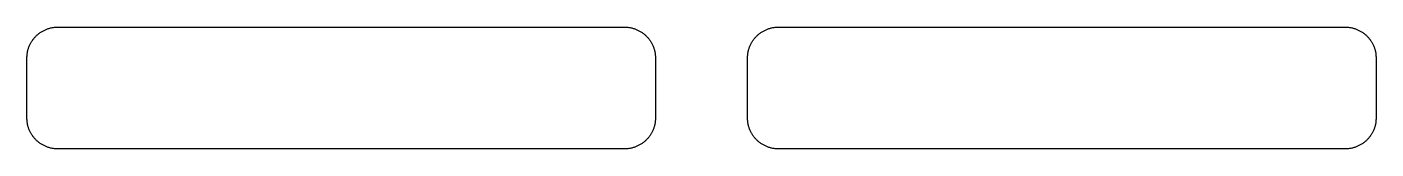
# Model space of a CAD drawing. Extents: x -1000 to 1000, y -1450 to 1450.
# Drawn here: x -33 to 550, y -390 to -337 of the extents above; entities that cross this region are included whole.
import ezdxf

# ---------------------------------------------------------------- set-up
doc = ezdxf.new("R2010")
doc.units = 0
doc.layers.add('LAYER_1', color=18, linetype='CONTINUOUS')

msp = doc.modelspace()

# ---------------------------------------------------------------- linework, layer by layer
at = {"layer": 'LAYER_1'}
for points in [[(-19.48, -337.17), (224.88, -337.17), (225.23, -337.18), (225.58, -337.19), (225.93, -337.21), (226.27, -337.24), (226.61, -337.28), (226.95, -337.32), (227.28, -337.38), (227.62, -337.44), (227.95, -337.51), (228.27, -337.59), (228.6, -337.67), (228.92, -337.76), (229.24, -337.86), (229.55, -337.97), (229.86, -338.08), (230.17, -338.2), (230.47, -338.33), (230.77, -338.47), (231.06, -338.61), (231.35, -338.76), (231.64, -338.91), (231.92, -339.08), (232.2, -339.24), (232.47, -339.42), (232.74, -339.6), (233, -339.78), (233.26, -339.98), (233.52, -340.18), (233.77, -340.38), (234.01, -340.59), (234.25, -340.8), (234.48, -341.02), (234.71, -341.25), (234.93, -341.48), (235.15, -341.72), (235.36, -341.96), (235.56, -342.21), (235.76, -342.46), (235.95, -342.71), (236.14, -342.97), (236.32, -343.24), (236.49, -343.51), (236.66, -343.78), (236.82, -344.06), (236.97, -344.34), (237.12, -344.62), (237.26, -344.91), (237.39, -345.21), (237.51, -345.5), (237.63, -345.8), (237.74, -346.11), (237.85, -346.42), (237.94, -346.73), (238.03, -347.04), (238.11, -347.36), (238.18, -347.68), (238.24, -348), (238.3, -348.32), (238.35, -348.65), (238.39, -348.98), (238.42, -349.32), (238.44, -349.65), (238.45, -349.99), (238.46, -350.33), (238.46, -376.64), (238.45, -376.98), (238.44, -377.32), (238.42, -377.66), (238.39, -377.99), (238.35, -378.32), (238.3, -378.65), (238.24, -378.97), (238.18, -379.29), (238.11, -379.61), (238.03, -379.93), (237.94, -380.24), (237.85, -380.56), (237.74, -380.86), (237.63, -381.17), (237.51, -381.47), (237.39, -381.76), (237.26, -382.06), (237.12, -382.35), (236.97, -382.63), (236.82, -382.91), (236.66, -383.19), (236.49, -383.47), (236.32, -383.73), (236.14, -384), (235.95, -384.26), (235.76, -384.51), (235.56, -384.77), (235.36, -385.01), (235.15, -385.25), (234.93, -385.49), (234.71, -385.72), (234.48, -385.95), (234.25, -386.17), (234.01, -386.38), (233.77, -386.59), (233.52, -386.8), (233.26, -386.99), (233, -387.19), (232.74, -387.37), (232.47, -387.55), (232.2, -387.73), (231.92, -387.9), (231.64, -388.06), (231.35, -388.21), (231.06, -388.36), (230.77, -388.5), (230.47, -388.64), (230.17, -388.77), (229.86, -388.89), (229.55, -389), (229.24, -389.11), (228.92, -389.21), (228.6, -389.3), (228.27, -389.39), (227.95, -389.46), (227.62, -389.53), (227.28, -389.59), (226.95, -389.65), (226.61, -389.69), (226.27, -389.73), (225.93, -389.76), (225.58, -389.78), (225.23, -389.8), (224.88, -389.8), (-19.48, -389.8), (-19.83, -389.8), (-20.17, -389.78), (-20.52, -389.76), (-20.86, -389.73), (-21.2, -389.69), (-21.54, -389.65), (-21.88, -389.59), (-22.21, -389.53), (-22.54, -389.46), (-22.87, -389.39), (-23.19, -389.3), (-23.51, -389.21), (-23.83, -389.11), (-24.14, -389), (-24.45, -388.89), (-24.76, -388.77), (-25.06, -388.64), (-25.36, -388.5), (-25.66, -388.36), (-25.95, -388.21), (-26.23, -388.06), (-26.51, -387.9), (-26.79, -387.73), (-27.07, -387.55), (-27.33, -387.37), (-27.6, -387.19), (-27.86, -386.99), (-28.11, -386.8), (-28.36, -386.59), (-28.6, -386.38), (-28.84, -386.17), (-29.07, -385.95), (-29.3, -385.72), (-29.52, -385.49), (-29.74, -385.25), (-29.95, -385.01), (-30.16, -384.77), (-30.35, -384.51), (-30.55, -384.26), (-30.73, -384), (-30.91, -383.73), (-31.09, -383.47), (-31.25, -383.19), (-31.41, -382.91), (-31.57, -382.63), (-31.71, -382.35), (-31.85, -382.06), (-31.98, -381.76), (-32.11, -381.47), (-32.23, -381.17), (-32.34, -380.86), (-32.44, -380.56), (-32.54, -380.24), (-32.62, -379.93), (-32.7, -379.61), (-32.77, -379.29), (-32.84, -378.97), (-32.89, -378.65), (-32.94, -378.32), (-32.98, -377.99), (-33.01, -377.66), (-33.03, -377.32), (-33.05, -376.98), (-33.05, -376.64), (-33.05, -350.33), (-33.05, -349.99), (-33.03, -349.65), (-33.01, -349.32), (-32.98, -348.98), (-32.94, -348.65), (-32.89, -348.32), (-32.84, -348), (-32.77, -347.68), (-32.7, -347.36), (-32.62, -347.04), (-32.54, -346.73), (-32.44, -346.42), (-32.34, -346.11), (-32.23, -345.8), (-32.11, -345.5), (-31.98, -345.21), (-31.85, -344.91), (-31.71, -344.62), (-31.57, -344.34), (-31.41, -344.06), (-31.25, -343.78), (-31.09, -343.51), (-30.91, -343.24), (-30.73, -342.97), (-30.55, -342.71), (-30.35, -342.46), (-30.16, -342.21), (-29.95, -341.96), (-29.74, -341.72), (-29.52, -341.48), (-29.3, -341.25), (-29.07, -341.02), (-28.84, -340.8), (-28.6, -340.59), (-28.36, -340.38), (-28.11, -340.18), (-27.86, -339.98), (-27.6, -339.78), (-27.33, -339.6), (-27.07, -339.42), (-26.79, -339.24), (-26.51, -339.08), (-26.23, -338.91), (-25.95, -338.76), (-25.66, -338.61), (-25.36, -338.47), (-25.06, -338.33), (-24.76, -338.2), (-24.45, -338.08), (-24.14, -337.97), (-23.83, -337.86), (-23.51, -337.76), (-23.19, -337.67), (-22.87, -337.59), (-22.54, -337.51), (-22.21, -337.44), (-21.88, -337.38), (-21.54, -337.32), (-21.2, -337.28), (-20.86, -337.24), (-20.52, -337.21), (-20.17, -337.19), (-19.83, -337.18)], [(291.87, -337.17), (536.23, -337.17), (536.58, -337.18), (536.93, -337.19), (537.27, -337.21), (537.61, -337.24), (537.96, -337.28), (538.29, -337.32), (538.63, -337.38), (538.96, -337.44), (539.29, -337.51), (539.62, -337.59), (539.94, -337.67), (540.26, -337.76), (540.58, -337.86), (540.89, -337.97), (541.2, -338.08), (541.51, -338.2), (541.81, -338.33), (542.11, -338.47), (542.41, -338.61), (542.7, -338.76), (542.98, -338.91), (543.27, -339.08), (543.54, -339.24), (543.82, -339.42), (544.09, -339.6), (544.35, -339.78), (544.61, -339.98), (544.86, -340.18), (545.11, -340.38), (545.35, -340.59), (545.59, -340.8), (545.83, -341.02), (546.05, -341.25), (546.28, -341.48), (546.49, -341.72), (546.7, -341.96), (546.91, -342.21), (547.11, -342.46), (547.3, -342.71), (547.48, -342.97), (547.66, -343.24), (547.84, -343.51), (548, -343.78), (548.16, -344.06), (548.32, -344.34), (548.46, -344.62), (548.6, -344.91), (548.74, -345.21), (548.86, -345.5), (548.98, -345.8), (549.09, -346.11), (549.19, -346.42), (549.29, -346.73), (549.37, -347.04), (549.45, -347.36), (549.53, -347.68), (549.59, -348), (549.65, -348.32), (549.69, -348.65), (549.73, -348.98), (549.76, -349.32), (549.78, -349.65), (549.8, -349.99), (549.8, -350.33), (549.8, -376.64), (549.8, -376.98), (549.78, -377.32), (549.76, -377.66), (549.73, -377.99), (549.69, -378.32), (549.65, -378.65), (549.59, -378.97), (549.53, -379.29), (549.45, -379.61), (549.37, -379.93), (549.29, -380.24), (549.19, -380.56), (549.09, -380.86), (548.98, -381.17), (548.86, -381.47), (548.74, -381.76), (548.6, -382.06), (548.46, -382.35), (548.32, -382.63), (548.16, -382.91), (548, -383.19), (547.84, -383.47), (547.66, -383.73), (547.48, -384), (547.3, -384.26), (547.11, -384.51), (546.91, -384.77), (546.7, -385.01), (546.49, -385.25), (546.28, -385.49), (546.05, -385.72), (545.83, -385.95), (545.59, -386.17), (545.35, -386.38), (545.11, -386.59), (544.86, -386.8), (544.61, -386.99), (544.35, -387.19), (544.09, -387.37), (543.82, -387.55), (543.54, -387.73), (543.27, -387.9), (542.98, -388.06), (542.7, -388.21), (542.41, -388.36), (542.11, -388.5), (541.81, -388.64), (541.51, -388.77), (541.2, -388.89), (540.89, -389), (540.58, -389.11), (540.26, -389.21), (539.94, -389.3), (539.62, -389.39), (539.29, -389.46), (538.96, -389.53), (538.63, -389.59), (538.29, -389.65), (537.96, -389.69), (537.61, -389.73), (537.27, -389.76), (536.93, -389.78), (536.58, -389.8), (536.23, -389.8), (291.87, -389.8), (291.52, -389.8), (291.17, -389.78), (290.83, -389.76), (290.48, -389.73), (290.14, -389.69), (289.8, -389.65), (289.47, -389.59), (289.13, -389.53), (288.8, -389.46), (288.48, -389.39), (288.15, -389.3), (287.83, -389.21), (287.52, -389.11), (287.2, -389), (286.89, -388.89), (286.59, -388.77), (286.28, -388.64), (285.98, -388.5), (285.69, -388.36), (285.4, -388.21), (285.11, -388.06), (284.83, -387.9), (284.55, -387.73), (284.28, -387.55), (284.01, -387.37), (283.75, -387.19), (283.49, -386.99), (283.23, -386.8), (282.99, -386.59), (282.74, -386.38), (282.5, -386.17), (282.27, -385.95), (282.04, -385.72), (281.82, -385.49), (281.61, -385.25), (281.39, -385.01), (281.19, -384.77), (280.99, -384.51), (280.8, -384.26), (280.61, -384), (280.43, -383.73), (280.26, -383.47), (280.09, -383.19), (279.93, -382.91), (279.78, -382.63), (279.63, -382.35), (279.49, -382.06), (279.36, -381.76), (279.24, -381.47), (279.12, -381.17), (279.01, -380.86), (278.91, -380.56), (278.81, -380.24), (278.72, -379.93), (278.64, -379.61), (278.57, -379.29), (278.51, -378.97), (278.45, -378.65), (278.4, -378.32), (278.36, -377.99), (278.33, -377.66), (278.31, -377.32), (278.3, -376.98), (278.29, -376.64), (278.29, -350.33), (278.3, -349.99), (278.31, -349.65), (278.33, -349.32), (278.36, -348.98), (278.4, -348.65), (278.45, -348.32), (278.51, -348), (278.57, -347.68), (278.64, -347.36), (278.72, -347.04), (278.81, -346.73), (278.91, -346.42), (279.01, -346.11), (279.12, -345.8), (279.24, -345.5), (279.36, -345.21), (279.49, -344.91), (279.63, -344.62), (279.78, -344.34), (279.93, -344.06), (280.09, -343.78), (280.26, -343.51), (280.43, -343.24), (280.61, -342.97), (280.8, -342.71), (280.99, -342.46), (281.19, -342.21), (281.39, -341.96), (281.61, -341.72), (281.82, -341.48), (282.04, -341.25), (282.27, -341.02), (282.5, -340.8), (282.74, -340.59), (282.99, -340.38), (283.23, -340.18), (283.49, -339.98), (283.75, -339.78), (284.01, -339.6), (284.28, -339.42), (284.55, -339.24), (284.83, -339.08), (285.11, -338.91), (285.4, -338.76), (285.69, -338.61), (285.98, -338.47), (286.28, -338.33), (286.59, -338.2), (286.89, -338.08), (287.2, -337.97), (287.52, -337.86), (287.83, -337.76), (288.15, -337.67), (288.48, -337.59), (288.8, -337.51), (289.13, -337.44), (289.47, -337.38), (289.8, -337.32), (290.14, -337.28), (290.48, -337.24), (290.83, -337.21), (291.17, -337.19), (291.52, -337.18)]]:
    msp.add_lwpolyline(points, close=True, dxfattribs=at)

doc.saveas('drawing.dxf')
